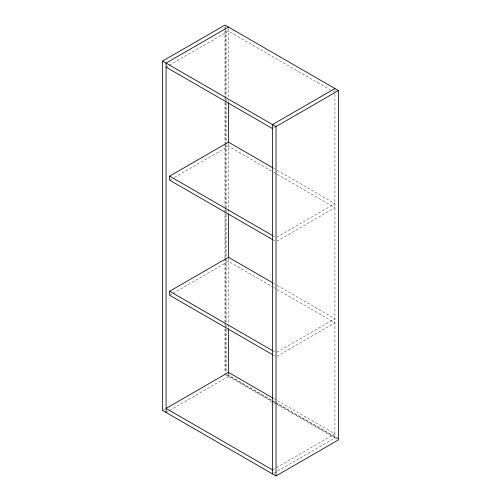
<?xml version="1.0" encoding="UTF-8"?>
<svg xmlns="http://www.w3.org/2000/svg" width="501" height="501" viewBox="0 0 501 501"><rect width="100%" height="100%" fill="white"/><g stroke="black" fill="none" stroke-linecap="round" stroke-linejoin="round"><path stroke-width="0.38" stroke-dasharray="2.5 1.88" d="M166.069 67.14L168.749 65.587M169.419 65.199L228.469 31.112L330.215 89.854M169.657 180.172L171.686 179.001M174.392 177.442L228.469 146.217L272.945 171.893M273.872 127.83L275.212 127.054M169.657 295.283L172.363 293.718M173.039 293.329L228.469 261.328L272.945 287.004M276.796 237.211L334.931 203.644L275.638 169.413M276.796 241.25L334.931 207.683L276.984 174.229M162.568 410.444L165.255 408.897M166.069 412.467L168.749 410.914M169.419 410.526L228.469 376.439L228.469 372.4M276.796 352.316L334.931 318.755L275.638 284.518M276.796 356.355L334.931 322.794L276.984 289.34M272.531 469.888L334.931 433.86L276.984 400.405M273.872 473.157L334.931 437.905L334.931 92.441M332.914 91.407L334.261 92.184M273.615 168.242L274.961 169.019M273.615 172.281L276.308 173.841M273.427 236.04L274.773 236.823M273.427 240.079L274.773 240.862M273.615 283.353L274.961 284.13M273.615 287.392L276.308 288.945M273.427 351.151L274.773 351.927M273.427 355.19L274.773 355.967M273.615 398.464L276.308 400.017M227.46 374.541L274.824 401.89M275.5 402.278L337.755 438.218M226.89 374.873L271.555 400.656M272.231 401.044L274.936 402.61M275.613 402.998L337.862 438.939M224.974 374.416L272.945 402.115M273.615 402.503L276.308 404.057M276.984 404.445L337.849 439.584M334.931 89.879L334.931 91.664M228.469 28.632L228.469 97.413M228.469 100.538L228.469 102.104M228.469 143.524L228.469 208.397M228.469 209.18L228.469 213.088M228.469 258.416L228.469 324.072M228.469 324.855L228.469 327.98M226.108 30.398L226.108 96.098M226.108 99.229L226.108 102.354M226.108 103.137L226.108 143.812M226.108 144.595L226.108 209.512M226.108 210.295L226.108 213.42M226.108 214.203L226.108 258.785M226.108 259.568L226.108 322.137M226.108 325.268L226.108 328.399M226.108 329.182L226.108 373.765M225.538 26.816L225.538 29.158M225.538 29.941L225.538 97.989M225.538 98.772L225.538 101.903M225.538 102.686L225.538 144.138M225.538 144.921L225.538 209.055M225.538 209.838L225.538 211.403M225.538 214.528L225.538 324.034M225.538 324.811L225.538 327.942M225.538 328.725L225.538 372.525M224.974 26.616L224.974 96.173M224.974 96.956L224.974 99.298M224.974 102.429L224.974 143.067M224.974 143.85L224.974 206.374M224.974 209.506L224.974 211.065M224.974 211.848L224.974 257.959M224.974 258.741L224.974 322.049M224.974 322.832L224.974 325.957M224.974 329.088L224.974 373.633"/><path stroke-width="0.75" d="M162.568 61.078L224.974 25.05L338.432 90.556L338.432 439.922L276.026 475.95L162.568 410.444L162.568 61.078L276.026 126.584L338.432 90.556M228.469 27.073L166.069 63.095L166.069 412.467M272.757 239.691L169.657 180.172L169.657 176.133L228.469 142.178L272.945 167.854M334.931 88.533L272.531 124.561L272.531 473.927M272.757 354.802L169.657 295.283L169.657 291.244L228.469 257.289L272.945 282.965M166.069 67.14L272.531 128.6M169.657 176.133L272.757 235.652M169.657 291.244L272.757 350.763M272.945 398.07L228.469 372.4L166.069 408.428L272.531 469.888M276.026 126.584L276.026 475.95M228.469 102.88L228.469 142.741M228.469 213.871L228.469 257.639M228.469 328.762L228.469 373.308"/></g></svg>
